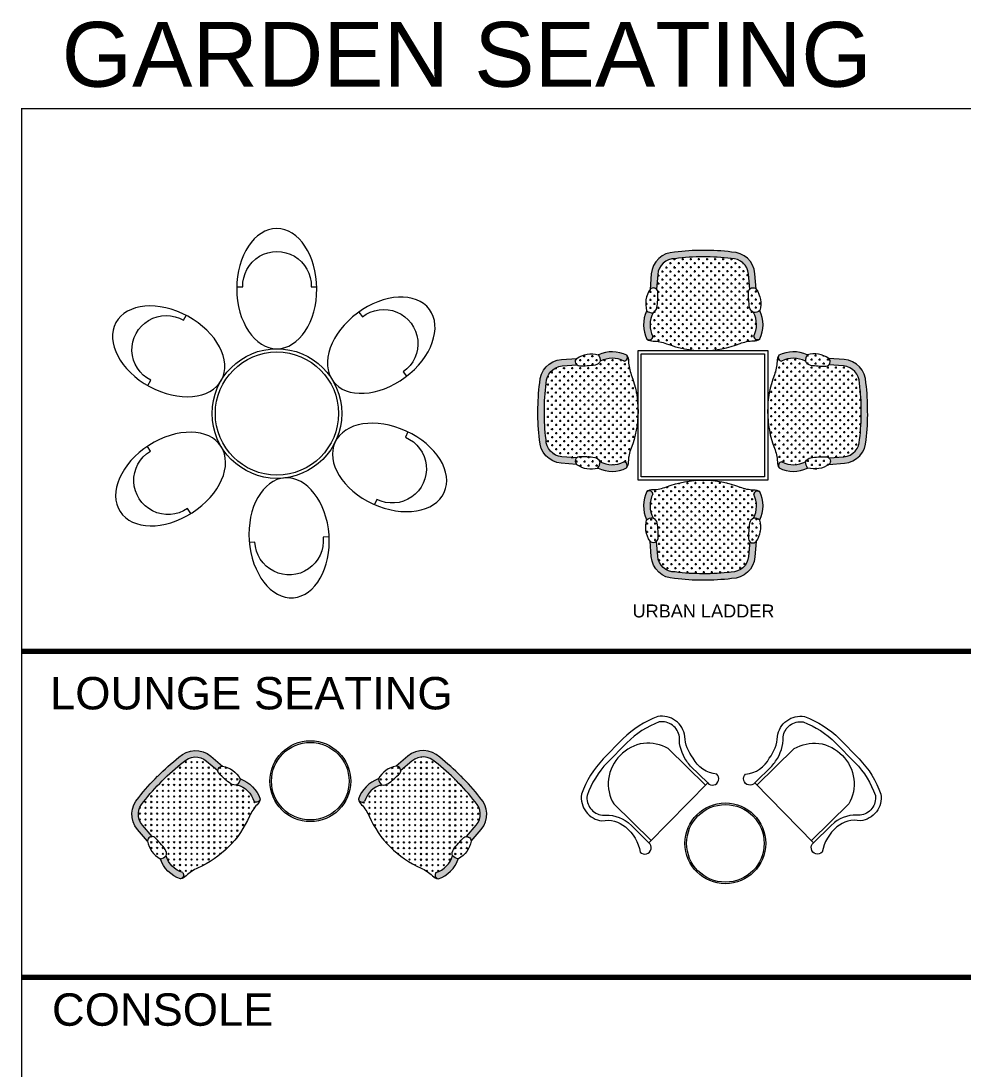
# Model space of a CAD drawing. Header units: inches. Extents: x 0 to 2128, y 0 to 649.
# Drawn here: x 733.1 to 1023.8, y 324.7 to 648.1 of the extents above; entities that cross this region are included whole.
import ezdxf

# ---------------------------------------------------------------- set-up
doc = ezdxf.new("R2010")
doc.units = ezdxf.units.IN
doc.header["$MEASUREMENT"] = 0
doc.layers.add('I_FUR', color=7, linetype='Continuous', lineweight=9)
doc.layers.add('I_Fur_Hatch', color=9, linetype='Continuous', lineweight=9)
doc.styles.add('ARIAL', font='arial.ttf')
pattern_1 = [(315, (612.3613848182802, 698.9688969750528), (1.767766952966368, 1e-16), [0.625, -1.875]), (45, (612.3613848182802, 698.5269552368111), (7e-16, 1.767766952966367), [0.625, -1.875])]
pattern_2 = [(270.1480378752578, (967.0587710628346, 45.22861259460717), (1.253225509487842, -1.246766145822438), [0.625, -1.875]), (0.1480378752578382, (966.7470795263794, 44.91530621723518), (1.246766145822438, 1.253225509487841), [0.625, -1.875])]
pattern_3 = [(270.1480378752578, (973.1917456506771, 45.22861259460717), (1.253225509487842, -1.246766145822438), [0.625, -1.875]), (0.1480378752578382, (972.8800541142211, 44.91530621723518), (1.246766145822438, 1.253225509487841), [0.625, -1.875])]
pattern_4 = [(0.1480378752577852, (-43.92893573598962, 927.0905892990263), (1.246766145822438, 1.253225509487842), [0.625, -1.875]), (90.14803787525778, (-43.61562935861753, 926.7788977625706), (-1.253225509487841, 1.246766145822438), [0.625, -1.875])]
pattern_5 = [(0.1480378752577852, (-43.92893573598962, 931.7737616055624), (1.246766145822438, 1.253225509487842), [0.625, -1.875]), (90.14803787525778, (-43.61562935861753, 931.4620700691064), (-1.253225509487841, 1.246766145822438), [0.625, -1.875])]

# ---------------------------------------------------------------- blocks, each defined once
blk = doc.blocks.new('Classical Chair_1')
at = {"layer": 'I_Fur_Hatch'}
h = blk.add_hatch(color=256, dxfattribs=at)
h.dxf.hatch_style = 1
h.paths.add_polyline_path([(27.98582642322299, 14.94279563384688, 0.0369738649644616), (22.14852599914025, 21.50175169768838, 0.0001721385705317), (22.11958111132174, 21.53069658550689, 0.0369738649644661), (15.56062504747956, 27.36799700959031, 0.3894054254062546), (5.717911643349679, 27.728849181816), (2.09255898152287, 24.63766831778637, -0.4255934393950306), (3.537192784945204, 23.24111971139732), (7.015554132299713, 26.20696746142116, -0.3958060107323751), (14.23746208156694, 25.86195340223478, -0.0377006198196367), (20.70518569106412, 20.11630116526223, -8.90772201424e-05), (20.71989166482024, 20.10206225121587, -0.0377899963091654), (26.47978281588644, 13.61963266790937, -0.3958060107308329), (26.82479687505236, 6.397724718664762), (23.85894912503011, 2.919363371312414, -0.4255934393950311), (25.25549773141916, 1.474729567890079), (28.34667859544879, 5.100082229716889, 0.3894054254062671)])
h = blk.add_hatch(dxfattribs=at)
h.set_pattern_fill('CROSS', color=256, scale=5, angle=-45)
h.set_pattern_definition(pattern_1)
edge = h.paths.add_edge_path()
edge.add_arc((24.28113584682331, 0.9523517797584587), 2.089535741863198, 99.4117828595264, 132.6366482303632, ccw=False)
edge.add_line((23.9394364760874, 3.013759346583326), (26.82479687505247, 6.397724718664974))
edge.add_arc((22.80538860741649, 9.82489969462378), 5.282155917594526, -40.45278760515947, 45.92304049291326)
edge.add_arc((-19.22079273511508, -21.19286761520474), 57.4495672886627, 37.29840638552303, 45.93466186233502)
edge.add_arc((-19.90331789370066, -20.52114730639826), 57.44956728888999, 44.97958766130593, 45.02041233742104)
edge.add_arc((-20.5750382015716, -19.83862214874685), 57.44956728866149, 44.06533813771061, 52.70159361444612)
edge.add_arc((10.44272910825975, 22.18755919378347), 5.282155917596686, 44.07695950678453, 130.4527876051588)
edge.add_line((7.015554132299483, 26.20696746142105), (3.537192784944863, 23.24111971139706))
edge.add_arc((2.08760414752453, 23.26650567402371), 1.44981090657951, -37.77561249397928, -1.0032914258828782, ccw=False)
edge.add_arc((-14.52221473141856, 38.99559958710651), 24.31869594588223, -54.56490407817711, -43.10283445472629, ccw=False)
edge.add_arc((-1.575535301678883, 20.79534957462803), 1.983399783208889, 274.36339942409114, 305.53750703767525, ccw=False)
edge.add_arc((-1.68188954256459, 21.08834354265977), 2.285171545397046, 252.31386189059782, 276.4638315670117, ccw=False)
edge.add_arc((-0.1641479164886732, 11.4392535745886), 7.792468201492664, 106.4908138909884, 162.6528413471869)
edge.add_arc((-8.337933828489327, 14.64271671711148), 1.147096546768182, 188.2497317985343, 309.89660798053575, ccw=False)
edge.add_arc((-6.794696297849442, 14.7966088998364), 2.697332600734869, 186.7810015167765, 229.5603585331295)
edge.add_arc((-18.71404846775806, 3.492655003907287), 13.74792036075196, 24.499361348192792, 42.291657693491004, ccw=False)
edge.add_arc((22.19309908459081, 21.66597543613281), 31.01528878758943, 203.7116289907312, 225.0806761947509)
edge.add_arc((22.28359285830129, 21.57536277908375), 31.01528878758998, 224.8441027035589, 246.2887987372851)
edge.add_arc((4.110484417539509, -19.33187788139119), 13.74792036075267, 47.59898491791978, 65.50063865180562, ccw=False)
edge.add_arc((15.41957084417254, -7.413604833909773), 2.697332600734806, 220.9044497040296, 263.6885109422232)
edge.add_arc((15.2605461307437, -8.955763242122345), 1.147096546767738, 140.103392019426, 263.1153819087151, ccw=False)
edge.add_arc((12.05708298822151, -0.7819773301215776), 7.792468201492629, 287.3471586528136, 343.5305926046702)
edge.add_arc((21.50250147766747, -2.336864956729783), 2.078345994428691, 187.6583069702639, 198.349899216842, ccw=False)
edge.add_arc((21.70617295630109, -2.299718956197608), 2.285171545405551, 178.3818296504759, 187.9008221103188, ccw=False)
edge.add_arc((20.91807192254726, -2.03373678230676), 1.50966065494834, 134.3695536762072, 187.6685335844138, ccw=False)
edge.add_arc((38.0593572884975, -13.7914512196518), 22.26915458115183, 133.0212331722664, 144.7992868175046, ccw=False)
h = blk.add_hatch(dxfattribs=at)
h.set_pattern_fill('CROSS', color=256, scale=5, angle=-45)
h.set_pattern_definition(pattern_1)
edge = h.paths.add_edge_path()
edge.add_arc((2.14426523445968, 23.24602571886655), 1.392602836318182, -38.53765327531471, 92.1278365215104)
edge.add_arc((3.530487820444022, 16.90743752675016), 7.862830751611468, 100.5373666996425, 150.786624191924)
edge.add_arc((-1.257709749869491, 20.7432886198786), 2.07454598792993, 179.9527983205013, 246.7134929733858)
edge.add_arc((-1.525230782181779, 20.40186424958879), 1.658876658633909, 250.5416488289093, 315.761844116216)
edge.add_arc((-15.07792756899698, 39.63949954645599), 25.1645833199947, 305.858907613923, 316.691325805487)
h = blk.add_hatch(color=256, dxfattribs=at)
h.dxf.hatch_style = 1
h.paths.add_polyline_path([(-2.376130529285092, 18.91118060795574, -0.1775523929124814), (-3.327290371340268, 20.70677553504615, 0.2358165640244049), (-9.473160287294148, 14.47812213993265, 0.5869714881140151), (-7.602181270898881, 13.76266066116599, -0.2500790624143011)])
h = blk.add_hatch(dxfattribs=at)
h.set_pattern_fill('CROSS', color=256, scale=5, angle=-45)
h.set_pattern_definition(pattern_1)
edge = h.paths.add_edge_path()
edge.add_arc((23.86233042870822, 1.525283253369224), 1.394084218567459, -2.078172879337509, 127.8300145049896)
edge.add_arc((40.53241875165304, -15.94268151952124), 25.53310463737576, 133.3432980911339, 144.2930338712316)
edge.add_arc((21.70617295629063, -2.299718956197153), 2.285171545395094, 146.562925105388, 178.0728605783536)
edge.add_arc((21.33968484007267, -2.082934970939646), 1.92249065781225, 184.1742156509575, 268.9339862014129)
edge.add_arc((16.86177375499233, 0.8110835013977464), 6.551961646101178, 312.6865340101985, 313.3913628683525)
edge.add_arc((17.52526694038306, 2.912658406811345), 7.862830751611379, 299.2133758080759, 349.4626333003541)
h = blk.add_hatch(color=256, dxfattribs=at)
h.dxf.hatch_style = 1
edge = h.paths.add_edge_path()
edge.add_arc((21.72385374494161, -1.020982238467723), 2.951267522980669, 221.9528446662758, 262.2080191277256, ccw=False)
edge.add_arc((12.05708298822151, -0.7819773301215776), 7.792468201492633, -72.65284134718632, -16.490813890987283, ccw=False)
edge.add_arc((15.28880562647816, -8.959919244816234), 1.171538227718225, 140.8339402877457, 261.9573976015373)
edge.add_arc((12.1784585258124, -0.9632130782565866), 9.619097941579499, 287.8370692538596, 341.9416043106995)
at = {"layer": 'I_FUR', "linetype": 'ByBlock'}
for points in [[(25.25549773141916, 1.474729567890079), (28.34667859544765, 5.100082229715525, 0.3894054254063431), (27.98582642322299, 14.94279563384688, 0.0369738649644625), (22.14852599914025, 21.50175169768838, 8.60797464821e-05), (22.13427922673941, 21.51644981310662, 8.60797464821e-05), (22.11958111132117, 21.53069658550746, 0.0369738649644625), (15.56062504747956, 27.36799700959031, 0.3894054254063431), (5.717911643348316, 27.72884918181487), (2.09255898152287, 24.63766831778637)], [(23.85894912502988, 2.919363371312074), (26.82479687505133, 6.397724718663625, 0.3958060107309192), (26.47978281588633, 13.61963266790937, 0.0377006198199721), (20.73413057886228, 20.08735627746339, 8.90772201177e-05), (20.71989166482024, 20.10206225121587, 8.90772201395e-05), (20.70518569106434, 20.11630116526189, 0.0377006198196387), (14.23746208156694, 25.86195340223466, 0.3958060107326124), (7.015554132296529, 26.20696746141843), (3.537192784944977, 23.24111971139698)], [(-9.473160287294148, 14.47812213993208, 0.1888586753379291), (-8.544312011553643, 12.74369681858556, -0.0777898800013177), (-6.203909836631737, 9.193685233223476, 0.0935112014923633), (0.2928802419494332, -0.2960042838740548, 0.0938367390770217), (9.811514646851492, -6.821739250262368, -0.07778988000131701), (13.36152623221755, -9.162141425185975, 0.1910337549071378), (15.12489644133097, -10.11993458869304)]]:
    blk.add_lwpolyline(points, format="xyb", dxfattribs=at)
for points in [[(-2.376130529285092, 18.91118060795574, 0.0030754057552153), (-2.376130529285092, 18.91118060795574, 0.2268421119320439), (-0.4227124042288324, 19.18138734856833, 0.0435143356537873), (3.244207546684492, 22.38948003615369, 0.6365072061546411), (2.09255898152287, 24.63766831778637), (2.09255898152287, 24.63766831778637, 0.2228359827524211), (-3.332255033815498, 20.74499768195241, 0.1809222825011656)], [(19.52901002158842, -2.993959942917882, -0.0030754057552153), (19.52901002158842, -2.993959942917882, -0.2268421119320439), (19.79921676220101, -1.040541817861509, -0.0435143356537873), (23.00730944978659, 2.626378133051701, -0.6365072061546411), (25.25549773141916, 1.474729567890079), (25.25549773141916, 1.474729567890079, -0.2228359827524199), (21.36282709558509, -3.95008444744829, -0.1809222825011639)]]:
    blk.add_lwpolyline(points, format="xyb", close=True, dxfattribs=at)
for centre, radius, start, end in [((-0.1641479164886732, 11.43925357458872), 9.792468201492653, 109.2167252061596, 161.9210539583773), ((1.428912915028831, 16.2439443413601), 6.551961646099638, 136.608637131643, 137.3134659897837), ((-0.1641479164886732, 11.43925357458872), 7.792468201492651, 106.4908138909902, 162.6528413471856), ((-8.33793382848887, 14.64271671711194), 1.147096546768479, 188.2497317984375, 309.8966079805062), ((12.05708298822151, -0.7819773301215776), 7.792468201492651, 287.3471586528162, 343.5091861090139), ((12.17845852581206, -0.9632130782562456), 9.619097941580003, 287.8370692538647, 341.5647123829478), ((16.86177375499278, 0.8110835013961548), 6.551961646099638, 312.6865340102164, 313.391362868357), ((15.28875216986421, -8.959940189572677), 1.171510010953114, 140.831494883522, 261.9598430057649)]:
    blk.add_arc(centre, radius, start, end, dxfattribs=at)
blk = doc.blocks.new('A$C186D7A7A')
blk.add_lwpolyline([(684.0752652332412, 585.7936097792044, -1.06347418712002), (765.674956493618, 586.7134282129117, 0.2639836092840653), (731.1106311207367, 406.8729162880081, 0.1632599958481059), (791.9189809167619, 270.7309550368518, -0.4282420106911762), (759.4986149828073, 57.24811224808218, -0.1071396369683947), (499.2950016025861, -7.46568875911e-05), (319.2584179433616, 1.613419545767101, -0.1071396369683947), (60.12263743766016, 63.51594438703979, -0.4282420106911762), (31.53365316681811, 277.5455551207597, 0.2372815234038019), (110.46264300857, 412.4351854132946, 0.1770128958688123), (63.43669943273198, 593.0069122016793, -1.06347418712002), (145.0067983192348, 590.6247603627271)], format="xyb", close=True)
for points in [[(684.0752652332412, 585.7936097792044), (682.6880513498363, 431.0057909196766, 0.0195147850083935), (688.4375100593531, 391.1412512253155, 0.1671936079244463), (764.5013578437356, 247.7911552836486, -0.4167346045156643), (741.501716403014, 88.29618910449791, -0.1055936188390468), (499.3965704403745, 35.71473501644141), (319.7969687712067, 37.32431297111543, -0.1055936188387188), (78.67310851933144, 94.23648242954368, -0.4167346045156658), (58.53573076782778, 254.118044093746, 0.2033172475377488), (141.8817800875258, 404.3386846449939), (143.6195844358372, 435.8369415032066), (145.0067983192348, 590.6247603627271)], [(664.5309926215814, 585.9687662385949), (661.5155909450186, 249.5048264768884, -0.1497822662587578), (572.9138979444214, 114.5154344156435, -0.3343841677892044), (250.7922180791902, 117.4023002539652, -0.1655028047790411), (161.5356692543355, 253.9856641416336), (164.5510709308983, 590.4496039033437)]]:
    blk.add_lwpolyline(points, format="xyb")
blk = doc.blocks.new('A$C659C522D')
for p, q in [((2.091024405966436, 23.06938677907004), (0.0045516763234446, 23.06938677906999)), ((29.82107831001895, 23.06938677906999), (27.56534794494291, 23.06938677907004))]:
    blk.add_line(p, q)
blk.add_arc((14.82818617545467, 23.48901078574488), 12.74407212193538, 358.1130810531442, 181.8869189468557)
blk.add_ellipse((14.91281499317119, 22.38924226817744), major_axis=(0, -22.38924226817743), ratio=0.6661747114679308)
blk = doc.blocks.new('Garden Seating 3')
for radius in [20, 19]:
    blk.add_circle((0, 0), radius)
at = {"layer": 'I_FUR', "yscale": 0.827969120065528, "zscale": 0.827969120065528}
for p, xscale, rotation in [((12.34731662791501, 20.02883935686219), -0.8279691200655278, 0.13382425324445), ((24.68505507752855, 0.1092055972245021), -0.8279691200655283, 306.6622476411725), ((-11.22617024371709, 21.16898900905744), -0.827969120065528, 61.43950893083007), ((-23.89401409871243, 0.205085106751028), -0.827969120065528, 122.7451936084157), ((12.76479561530061, -20.1174044269834), -0.8279691200655283, 245.3565629635868), ((-9.87220720954258, -20.72231842818064), -0.8279691200655278, 184.0508782860013)]:
    blk.add_blockref('A$C659C522D', p, dxfattribs=dict(at, xscale=xscale, rotation=rotation))
blk = doc.blocks.new('Garden Seating 1')
at = {"layer": 'I_Fur_Hatch'}
h = blk.add_hatch(color=256, dxfattribs=at)
h.dxf.hatch_style = 1
h.paths.add_polyline_path([(28.85175319327231, 30.38022809839509, 0.0369738649644616), (20.08498697414393, 30.86786623015388, 0.0001721385705317), (20.04405285786265, 30.86776046646361, 0.0369738649644661), (11.27992354526145, 30.33482681166612, 0.3894054254062546), (4.082260424939931, 23.61151906529591), (3.716816184053868, 18.86125259239548, -0.4255934393950306), (5.725740975879262, 18.90044464243334), (6.076368139823217, 23.45810973883914, -0.3958060107323751), (11.41440817030457, 28.33461645591689, -0.0377006198196367), (20.04922101328907, 28.86750995719632, -8.90772201424e-05), (20.06968721810768, 28.8678930990273, -0.0377899963091654), (28.72760639820467, 28.37934950265213, -0.3958060107308329), (34.09077437804422, 23.53049207554528), (34.46494847504073, 18.97469968736442, -0.4255934393950311), (36.47404896863213, 18.94588922659323), (36.08406272997763, 23.69420385290192, 0.3894054254062671)])
h = blk.add_hatch(dxfattribs=at)
h.set_pattern_fill('CROSS', color=256, scale=5, angle=0.1480378752578246)
h.set_pattern_definition(pattern_4)
edge = h.paths.add_edge_path()
edge.add_arc((36.15718353516672, 17.88671221930832), 2.089535741863198, 144.5598207347844, 177.7846861056211, ccw=False)
edge.add_line((34.45479411634165, 19.09833504972908), (34.09077437804422, 23.53049207554551))
edge.add_arc((28.82634444622454, 23.09811650877151), 5.282155917594526, 4.695250270098364, 91.07107836817107)
edge.add_arc((21.17569633713242, -28.57169470273624), 57.4495672886627, 82.44644426078084, 91.08269973759289)
edge.add_arc((20.21812312037241, -28.58180904450222), 57.44956728888999, 90.12762553656378, 90.16845021267888)
edge.add_arc((19.26051042436052, -28.57664307217141), 57.44956728866149, 89.21337601296844, 97.84963148970398)
edge.add_arc((11.34296207306966, 23.05294374805277), 5.282155917596686, 89.22499738204239, 175.6008254804166)
edge.add_line((6.076368139823217, 23.45810973883914), (5.725740975879488, 18.90044464243311))
edge.add_arc((4.685381910808473, 17.89068987984871), 1.44981090657951, 7.372425381278617, 44.14474644937502, ccw=False)
edge.add_arc((-18.17999722284162, 17.20884268853871), 24.31869594588223, -9.41686620291921, 2.0452034205313794, ccw=False)
edge.add_arc((3.853732473908848, 13.55092464357204), 1.983399783208889, 319.511437299349, 350.68554491293304, ccw=False)
edge.add_arc((3.571010602099931, 13.68216881699828), 2.285171545397046, 297.4618997658556, 321.6118694422695, ccw=False)
edge.add_arc((11.48198243317779, 7.952858078056635), 7.792468201492664, 151.6388517662463, 207.8008792224447)
edge.add_arc((3.446160028330041, 4.417534822897152), 1.147096546768182, 233.3977696737922, 355.0446458557936, ccw=False)
edge.add_arc((4.425471637339113, 5.620121057784047), 2.697332600734869, 231.9290393920344, 274.7083964083874)
edge.add_arc((4.032749404377909, -10.80230565325149), 13.74792036075196, 69.6473992234508, 87.4396955687489, ccw=False)
edge.add_arc((19.99999999999795, 31.01528878758933), 31.01528878758943, 248.8596668659891, 270.2287140700087)
edge.add_arc((20.1280613750489, 31.01553560319559), 31.01528878758998, 269.9921405788168, 291.436836612543)
edge.add_arc((36.31140562308906, -10.71890554321402), 13.74792036075267, 92.74702279317762, 110.64867652706349, ccw=False)
edge.add_arc((35.83821105757488, 5.704150053797831), 2.697332600734806, 266.0524875792874, 308.8365488174811)
edge.add_arc((36.81933904216636, 4.503762910683747), 1.147096546767738, 185.2514298946839, 308.26341978397295, ccw=False)
edge.add_arc((28.76535523756615, 7.997514063235996), 7.792468201492629, 332.4951965280713, 388.6786304799284)
edge.add_arc((36.5293044508876, 13.59704070261483), 2.078345994428691, 232.8063448455218, 243.4979370920999, ccw=False)
edge.add_arc((36.64661538298742, 13.76762804614947), 2.285171545405551, 223.5298675257337, 233.0488599855766, ccw=False)
edge.add_arc((35.90222238958246, 13.39650969898645), 1.50966065494834, 179.517591551465, 232.8165714596716, ccw=False)
edge.add_arc((56.32699721395353, 17.25605451163306), 22.26915458115183, 178.1692710475242, 189.9473246927624, ccw=False)
h = blk.add_hatch(dxfattribs=at)
h.set_pattern_fill('CROSS', color=256, scale=5, angle=0.1480378752578246)
h.set_pattern_definition(pattern_4)
edge = h.paths.add_edge_path()
edge.add_arc((4.739862580362341, 17.9164146535291), 1.392602836318182, 6.610384599943131, 137.2758743967682)
edge.add_arc((10.2111583250014, 14.42868814449395), 7.862830751611468, 145.6854045749003, 195.9346620671818)
edge.add_arc((4.114795310296585, 13.73952374179276), 2.07454598792993, 225.1008361957592, 291.8615308486437)
edge.add_arc((4.168165220774199, 13.30907077570606), 1.658876658633909, 295.6896867041669, 360.9098819914739)
edge.add_arc((-19.02840985143507, 17.26900851889974), 25.1645833199947, 351.0069454891809, 361.8393636807448)
h = blk.add_hatch(dxfattribs=at)
h.set_pattern_fill('CROSS', color=256, scale=5, angle=0.1480378752578246)
h.set_pattern_definition(pattern_4)
edge = h.paths.add_edge_path()
edge.add_arc((35.45564040877797, 17.99388354715921), 1.394084218567459, 43.06986499592031, 172.9780523802474)
edge.add_arc((59.59626638299301, 17.49207125677759), 25.53310463737576, 178.4913359663917, 189.4410717464894)
edge.add_arc((36.64661538297969, 13.76762804614242), 2.285171545395094, 191.7109629806458, 223.2208984536114)
edge.add_arc((36.23445460845142, 13.6607059645433), 1.92249065781225, 229.3222535262153, 314.0820240766707)
edge.add_arc((31.02462437382178, 12.52726009885174), 6.551961646101178, 357.8345718854563, 358.5394007436104)
edge.add_arc((30.00269869690874, 14.47982461788575), 7.862830751611379, 344.3614136833336, 394.610671175612)
h = blk.add_hatch(color=256, dxfattribs=at)
h.dxf.hatch_style = 1
h.paths.add_polyline_path([(4.624837276295465, 11.65449568440346, -0.1775523929124814), (2.681052066423262, 12.24658118938856, 0.2358165640244049), (2.76219668587305, 3.496652293047702, 0.5869714881140151), (4.588969082547237, 4.318449237638617, -0.2500790624143011)])
h = blk.add_hatch(color=256, dxfattribs=at)
h.dxf.hatch_style = 1
edge = h.paths.add_edge_path()
edge.add_arc((35.75254862649695, 14.68202666737357), 2.951267522980669, 267.10088254153357, 307.3560570029834, ccw=False)
edge.add_arc((28.76535523756615, 7.997514063235996), 7.792468201492633, -27.50480347192871, 28.657223984270615, ccw=False)
edge.add_arc((36.84221614771764, 4.520865819768289), 1.171538227718225, 185.9819781630035, 307.1054354767952)
edge.add_arc((28.97944237917613, 7.9557395096802), 9.619097941579499, 332.9851071291175, 387.0896421859574)
h = blk.add_hatch(color=256, dxfattribs=at)
h.dxf.hatch_style = 1
h.paths.add_polyline_path([(-30.37998122343288, -27.55207633465477, -0.0369738649644616), (-30.86761935519167, -18.78531011552616, -0.0001721385705317), (-30.86751359150139, -18.74437599924522, -0.0369738649644661), (-30.33457993670391, -9.980246686643907, -0.3894054254062546), (-23.61127219033369, -2.782583566322273), (-18.86100571743327, -2.41713932543621, 0.4255934393950306), (-18.90019776747113, -4.426064117261717), (-23.45786286387693, -4.776691281205443, 0.3958060107323751), (-28.33436958095467, -10.11473131168691, 0.0377006198196367), (-28.86726308223411, -18.74954415467129, 8.90772201424e-05), (-28.86764622406508, -18.7700103594899, 0.0377899963091654), (-28.37910262768992, -27.42792953958724, 0.3958060107308329), (-23.53024520058307, -32.79109751942656), (-18.9744528124022, -33.16527161642318, 0.4255934393950311), (-18.94564235163102, -35.17437211001448), (-23.6939569779397, -34.78438587136009, -0.3894054254062671)])
h = blk.add_hatch(dxfattribs=at)
h.set_pattern_fill('CROSS', color=256, scale=5, angle=-89.85196212474217)
h.set_pattern_definition(pattern_3)
edge = h.paths.add_edge_path()
edge.add_arc((-17.88646534434611, -34.85750667654907), 2.089535741863198, 452.215313894379, 485.4401792652156)
edge.add_line((-19.09808817476687, -33.15511725772399), (-23.5302452005833, -32.79109751942645))
edge.add_arc((-23.0978696338093, -27.526667587607), 5.282155917594526, 538.9289216318289, 625.3047497299017, ccw=False)
edge.add_arc((28.57194157769845, -19.87601947851487), 57.4495672886627, 538.9173002624071, 547.5535557392191, ccw=False)
edge.add_arc((28.58205591946444, -18.91844626175486), 57.44956728888999, 539.8315497873211, 539.8723744634362, ccw=False)
edge.add_arc((28.57688994713362, -17.96083356574297), 57.44956728866149, 532.150368510296, 540.7866239870315, ccw=False)
edge.add_arc((-23.05269687309055, -10.04328521445211), 5.282155917596686, 454.39917451958337, 540.7750026179576, ccw=False)
edge.add_line((-23.45786286387693, -4.776691281205443), (-18.9001977674709, -4.42606411726183))
edge.add_arc((-17.89044300488649, -3.385705052190929), 1.44981090657951, 585.8552535506252, 622.6275746187215)
edge.add_arc((-17.20859581357649, 19.47967408145939), 24.31869594588223, 627.9547965794685, 639.4168662029192)
edge.add_arc((-13.55067776860983, -2.554055615291304), 1.983399783208889, 279.3144550870669, 310.4885627006511)
edge.add_arc((-13.68192194203607, -2.2713337434825), 2.285171545397046, 308.3881305577305, 332.5381002341443)
edge.add_arc((-7.95261120309442, -10.18230557456013), 7.792468201492664, 422.19912077755527, 478.3611482337537, ccw=False)
edge.add_arc((-4.417287947934936, -2.146483169712269), 1.147096546768182, 274.9553541442065, 396.6022303262078)
edge.add_arc((-5.619874182821831, -3.125794778721569), 2.697332600734869, 355.2916035916127, 398.0709606079656, ccw=False)
edge.add_arc((10.80255252821371, -2.733072545760251), 13.74792036075196, 542.560304431251, 560.3526007765493)
edge.add_arc((-31.01504191262711, -18.70032314138041), 31.01528878758943, 359.7712859299913, 381.140333134011, ccw=False)
edge.add_arc((-31.01528872823337, -18.82838451643135), 31.01528878758998, 338.56316338745705, 360.0078594211833, ccw=False)
edge.add_arc((10.71915241817623, -35.0117287644714), 13.74792036075267, 519.3513234729364, 537.2529772068222)
edge.add_arc((-5.703903178835616, -34.53853419895734), 2.697332600734806, 321.16345118251894, 363.9475124207126, ccw=False)
edge.add_arc((-4.503516035721532, -35.51966218354869), 1.147096546767738, 321.7365802160271, 444.7485701053162)
edge.add_arc((-7.997267188273781, -27.46567837894861), 7.792468201492629, 241.3213695200718, 297.50480347192854, ccw=False)
edge.add_arc((-13.59679382765262, -35.22962759227005), 2.078345994428691, 386.5020629079002, 397.1936551544783)
edge.add_arc((-13.76738117118725, -35.34693852436987), 2.285171545405551, 396.9511400144233, 406.4701324742662)
edge.add_arc((-13.39626282402423, -34.6025455309649), 1.50966065494834, 397.1834285403284, 450.4824084485348)
edge.add_arc((-17.25580763667085, -55.02732035533597), 22.26915458115183, 440.0526753072376, 451.8307289524757)
h = blk.add_hatch(dxfattribs=at)
h.set_pattern_fill('CROSS', color=256, scale=5, angle=-89.85196212474217)
h.set_pattern_definition(pattern_3)
edge = h.paths.add_edge_path()
edge.add_arc((-17.91616777856688, -3.440185721744569), 1.392602836318182, 492.7241256032318, 623.389615400057, ccw=False)
edge.add_arc((-14.42844126953173, -8.911481466383632), 7.862830751611468, 434.0653379328181, 484.3145954250996, ccw=False)
edge.add_arc((-13.73927686683055, -2.815118451678813), 2.07454598792993, 338.13846915135633, 404.89916380424086, ccw=False)
edge.add_arc((-13.30882390074384, -2.868488362156654), 1.658876658633909, 269.0901180085262, 334.3103132958329, ccw=False)
edge.add_arc((-17.26876164393752, 20.32808671005284), 25.1645833199947, 268.16063631925516, 278.99305451081915, ccw=False)
h = blk.add_hatch(color=256, dxfattribs=at)
h.dxf.hatch_style = 1
h.paths.add_polyline_path([(-11.65424880944124, -3.325160417677806, 0.1775523929124814), (-12.24633431442635, -1.381375207805604, -0.2358165640244049), (-3.496405418085487, -1.462519827255505, -0.5869714881140151), (-4.318202362676402, -3.289292223929805, 0.2500790624143011)])
h = blk.add_hatch(dxfattribs=at)
h.set_pattern_fill('CROSS', color=256, scale=5, angle=-89.85196212474217)
h.set_pattern_definition(pattern_2)
edge = h.paths.add_edge_path()
edge.add_arc((57.85489398311688, -34.85750667654907), 2.089535741863198, 54.559820734784296, 87.78468610562112, ccw=False)
edge.add_line((59.06651681353765, -33.15511725772399), (63.49867383935407, -32.79109751942645))
edge.add_arc((63.06629827258007, -27.526667587607), 5.282155917594526, -85.30474972990163, 1.07107836817109)
edge.add_arc((11.39648706107232, -19.87601947851487), 57.4495672886627, -7.553555739219156, 1.082699737592857)
edge.add_arc((11.38637271930633, -18.91844626175486), 57.44956728888999, 0.1276255365637569, 0.1684502126788817)
edge.add_arc((11.39153869163715, -17.96083356574297), 57.44956728866149, -0.7866239870315476, 7.849631489703953)
edge.add_arc((63.02112551186132, -10.04328521445211), 5.282155917596686, -0.7750026179576194, 85.60082548041665)
edge.add_line((63.42629150264771, -4.776691281205443), (58.86862640624167, -4.42606411726183))
edge.add_arc((57.85887164365727, -3.385705052190929), 1.44981090657951, -82.62757461872138, -45.85525355062498, ccw=False)
edge.add_arc((57.17702445234727, 19.47967408145939), 24.31869594588223, -99.41686620291921, -87.95479657946862, ccw=False)
edge.add_arc((53.5191064073806, -2.554055615291304), 1.983399783208889, 229.511437299349, 260.6855449129331, ccw=False)
edge.add_arc((53.65035058080684, -2.2713337434825), 2.285171545397046, 207.4618997658557, 231.6118694422695, ccw=False)
edge.add_arc((47.92103984186519, -10.18230557456013), 7.792468201492664, 61.63885176624623, 117.8008792224447)
edge.add_arc((44.38571658670571, -2.146483169712269), 1.147096546768182, 143.3977696737922, 265.0446458557936, ccw=False)
edge.add_arc((45.5883028215926, -3.125794778721569), 2.697332600734869, 141.9290393920344, 184.7083964083873)
edge.add_arc((29.16587611055707, -2.733072545760251), 13.74792036075196, -20.35260077654931, -2.560304431251325, ccw=False)
edge.add_arc((70.98347055139789, -18.70032314138041), 31.01528878758943, 158.859666865989, 180.2287140700087)
edge.add_arc((70.98371736700413, -18.82838451643135), 31.01528878758998, 179.9921405788167, 201.436836612543)
edge.add_arc((29.24927622059454, -35.0117287644714), 13.74792036075267, 2.7470227931776208, 20.648676527063515, ccw=False)
edge.add_arc((45.67233181760639, -34.53853419895734), 2.697332600734806, 176.0524875792874, 218.836548817481)
edge.add_arc((44.47194467449229, -35.51966218354869), 1.147096546767738, 95.25142989468378, 218.2634197839729, ccw=False)
edge.add_arc((47.96569582704456, -27.46567837894861), 7.792468201492629, 242.4951965280715, 298.6786304799284)
edge.add_arc((53.56522246642339, -35.22962759227005), 2.078345994428691, 142.8063448455217, 153.4979370920999, ccw=False)
edge.add_arc((53.73580980995803, -35.34693852436987), 2.285171545405551, 133.5298675257337, 143.0488599855766, ccw=False)
edge.add_arc((53.36469146279501, -34.6025455309649), 1.50966065494834, 89.51759155146488, 142.8165714596716, ccw=False)
edge.add_arc((57.22423627544164, -55.02732035533597), 22.26915458115183, 88.1692710475242, 99.94732469276238, ccw=False)
h = blk.add_hatch(color=256, dxfattribs=at)
h.dxf.hatch_style = 1
h.paths.add_polyline_path([(51.622677448212, -3.325160417677806, -0.1775523929124814), (52.21476295319712, -1.381375207805604, 0.2358165640244049), (43.46483405685626, -1.462519827255505, 0.5869714881140151), (44.28663100144717, -3.289292223929805, -0.2500790624143011)])
h = blk.add_hatch(dxfattribs=at)
h.set_pattern_fill('CROSS', color=256, scale=5, angle=-89.85196212474217)
h.set_pattern_definition(pattern_2)
edge = h.paths.add_edge_path()
edge.add_arc((57.88459641733765, -3.440185721744569), 1.392602836318182, -83.38961540005687, 47.27587439676822)
edge.add_arc((54.3968699083025, -8.911481466383632), 7.862830751611468, 55.68540457490033, 105.9346620671818)
edge.add_arc((53.70770550560132, -2.815118451678813), 2.07454598792993, 135.1008361957591, 201.8615308486437)
edge.add_arc((53.27725253951462, -2.868488362156654), 1.658876658633909, 205.6896867041671, 270.9098819914738)
edge.add_arc((57.2371902827083, 20.32808671005284), 25.1645833199947, 261.0069454891809, 271.8393636807448)
h = blk.add_hatch(color=256, dxfattribs=at)
h.dxf.hatch_style = 1
h.paths.add_polyline_path([(70.34840986220365, -27.55207633465477, 0.0369738649644616), (70.83604799396244, -18.78531011552616, 0.0001721385705317), (70.83594223027215, -18.74437599924522, 0.0369738649644661), (70.30300857547468, -9.980246686643907, 0.3894054254062546), (63.57970082910447, -2.782583566322273), (58.82943435620404, -2.41713932543621, -0.4255934393950306), (58.86862640624189, -4.426064117261717), (63.42629150264771, -4.776691281205443, -0.3958060107323751), (68.30279821972546, -10.11473131168691, -0.0377006198196367), (68.83569172100489, -18.74954415467129, -8.90772201424e-05), (68.83607486283586, -18.7700103594899, -0.0377899963091654), (68.34753126646069, -27.42792953958724, -0.3958060107308329), (63.49867383935385, -32.79109751942656), (58.94288145117298, -33.16527161642318, -0.4255934393950311), (58.91407099040179, -35.17437211001448), (63.66238561671047, -34.78438587136009, 0.3894054254062671)])
h = blk.add_hatch(dxfattribs=at)
h.set_pattern_fill('CROSS', color=256, scale=5, angle=-89.85196212474217)
h.set_pattern_definition(pattern_3)
edge = h.paths.add_edge_path()
edge.add_arc((-17.993636672197, -34.15596355016044), 1.394084218567459, 457.0219476197526, 586.9301350040797, ccw=False)
edge.add_arc((-17.49182438181537, -58.29658952437546), 25.53310463737576, 440.55892825351054, 451.5086640336083, ccw=False)
edge.add_arc((-13.7673811711802, -35.34693852436215), 2.285171545395094, 406.7791015463886, 438.28903701935417, ccw=False)
edge.add_arc((-13.66045908958108, -34.93477774983387), 1.92249065781225, 315.91797592332927, 400.6777464737847, ccw=False)
edge.add_arc((-12.52701322388952, -29.72494751520424), 6.551961646101178, 271.4605992563896, 272.1654281145436, ccw=False)
edge.add_arc((-14.47957774292354, -28.70302183829119), 7.862830751611379, 235.389328824388, 285.6385863166663, ccw=False)
h = blk.add_hatch(color=256, dxfattribs=at)
h.dxf.hatch_style = 1
edge = h.paths.add_edge_path()
edge.add_arc((-14.68177979241136, -34.4528717678794), 2.951267522980669, 322.6439429970167, 362.8991174584665)
edge.add_arc((-7.997267188273781, -27.46567837894861), 7.792468201492633, 601.3427760157294, 657.5048034719284)
edge.add_arc((-4.520618944806074, -35.54253928910009), 1.171538227718225, 322.89456452320485, 444.01802183699647, ccw=False)
edge.add_arc((-7.955492634717983, -27.67976552055859), 9.619097941579499, 242.9103578140427, 297.01489287088253, ccw=False)
h = blk.add_hatch(color=256, dxfattribs=at)
h.dxf.hatch_style = 1
edge = h.paths.add_edge_path()
edge.add_arc((54.65020843118214, -34.4528717678794), 2.951267522980669, 177.1008825415335, 217.3560570029834, ccw=False)
edge.add_arc((47.96569582704456, -27.46567837894861), 7.792468201492633, -117.50480347192871, -61.342776015729385, ccw=False)
edge.add_arc((44.48904758357684, -35.54253928910009), 1.171538227718225, 95.98197816300353, 217.1054354767951)
edge.add_arc((47.92392127348875, -27.67976552055859), 9.619097941579499, 242.9851071291174, 297.0896421859573)
h = blk.add_hatch(dxfattribs=at)
h.set_pattern_fill('CROSS', color=256, scale=5, angle=-89.85196212474217)
h.set_pattern_definition(pattern_2)
edge = h.paths.add_edge_path()
edge.add_arc((57.96206531096777, -34.15596355016044), 1.394084218567459, -46.93013500407967, 82.9780523802474)
edge.add_arc((57.46025302058614, -58.29658952437546), 25.53310463737576, 88.49133596639176, 99.44107174648941)
edge.add_arc((53.73580980995098, -35.34693852436215), 2.285171545395094, 101.7109629806458, 133.2208984536114)
edge.add_arc((53.62888772835185, -34.93477774983387), 1.92249065781225, 139.3222535262153, 224.0820240766706)
edge.add_arc((52.49544186266029, -29.72494751520424), 6.551961646101178, 267.8345718854565, 268.5394007436104)
edge.add_arc((54.44800638169432, -28.70302183829119), 7.862830751611379, 254.3614136833337, 304.610671175612)
h = blk.add_hatch(dxfattribs=at)
h.set_pattern_fill('CROSS', color=256, scale=5, angle=0.1480378752578246)
h.set_pattern_definition(pattern_5)
edge = h.paths.add_edge_path()
edge.add_arc((36.15718353516672, -57.88671221930832), 2.089535741863198, 182.2153138943789, 215.4401792652156)
edge.add_line((34.45479411634165, -59.09833504972908), (34.09077437804422, -63.53049207554551))
edge.add_arc((28.82634444622454, -63.0981165087715), 5.282155917594526, 268.9289216318289, 355.30474972990163, ccw=False)
edge.add_arc((21.17569633713242, -11.42830529726376), 57.4495672886627, 268.91730026240714, 277.5535557392192, ccw=False)
edge.add_arc((20.21812312037241, -11.41819095549778), 57.44956728888999, 269.83154978732114, 269.87237446343624, ccw=False)
edge.add_arc((19.26051042436052, -11.42335692782859), 57.44956728866149, 262.150368510296, 270.7866239870316, ccw=False)
edge.add_arc((11.34296207306966, -63.05294374805277), 5.282155917596686, 184.3991745195834, 270.7750026179576, ccw=False)
edge.add_line((6.076368139823217, -63.45810973883914), (5.725740975879488, -58.90044464243311))
edge.add_arc((4.685381910808473, -57.89068987984871), 1.44981090657951, 315.855253550625, 352.6275746187214)
edge.add_arc((-18.17999722284162, -57.20884268853872), 24.31869594588223, 357.9547965794686, 369.4168662029192)
edge.add_arc((3.853732473908848, -53.55092464357205), 1.983399783208889, 9.314455087066936, 40.48856270065104)
edge.add_arc((3.571010602099931, -53.68216881699829), 2.285171545397046, 38.38813055773048, 62.53810023414437)
edge.add_arc((11.48198243317779, -47.95285807805663), 7.792468201492664, 152.1991207775553, 208.3611482337537, ccw=False)
edge.add_arc((3.446160028330041, -44.41753482289715), 1.147096546768182, 4.955354144206422, 126.6022303262078)
edge.add_arc((4.425471637339113, -45.62012105778404), 2.697332600734869, 85.29160359161261, 128.0709606079656, ccw=False)
edge.add_arc((4.032749404377909, -29.19769434674851), 13.74792036075196, 272.5603044312511, 290.3526007765492)
edge.add_arc((19.99999999999795, -71.01528878758933), 31.01528878758943, 89.77128592999128, 111.14033313401089, ccw=False)
edge.add_arc((20.1280613750489, -71.01553560319559), 31.01528878758998, 68.563163387457, 90.00785942118318, ccw=False)
edge.add_arc((36.31140562308906, -29.28109445678598), 13.74792036075267, 249.3513234729365, 267.2529772068224)
edge.add_arc((35.83821105757488, -45.70415005379783), 2.697332600734806, 51.163451182518884, 93.9475124207126, ccw=False)
edge.add_arc((36.81933904216636, -44.50376291068375), 1.147096546767738, 51.73658021602706, 174.7485701053161)
edge.add_arc((28.76535523756615, -47.997514063236), 7.792468201492629, -28.678630479928415, 27.50480347192871, ccw=False)
edge.add_arc((36.5293044508876, -53.59704070261483), 2.078345994428691, 116.5020629079001, 127.1936551544782)
edge.add_arc((36.64661538298742, -53.76762804614948), 2.285171545405551, 126.9511400144234, 136.4701324742663)
edge.add_arc((35.90222238958246, -53.39650969898646), 1.50966065494834, 127.1834285403284, 180.482408448535)
edge.add_arc((56.32699721395353, -57.25605451163307), 22.26915458115183, 170.0526753072376, 181.8307289524758)
h = blk.add_hatch(color=256, dxfattribs=at)
h.dxf.hatch_style = 1
h.paths.add_polyline_path([(4.624837276295465, -51.65449568440346, 0.1775523929124814), (2.681052066423262, -52.24658118938856, -0.2358165640244049), (2.76219668587305, -43.4966522930477, -0.5869714881140151), (4.588969082547237, -44.31844923763861, 0.2500790624143011)])
h = blk.add_hatch(color=256, dxfattribs=at)
h.dxf.hatch_style = 1
edge = h.paths.add_edge_path()
edge.add_arc((35.75254862649695, -54.68202666737358), 2.951267522980669, 52.64394299701659, 92.89911745846645)
edge.add_arc((28.76535523756615, -47.997514063236), 7.792468201492633, 331.3427760157294, 387.5048034719287)
edge.add_arc((36.84221614771764, -44.52086581976828), 1.171538227718225, 52.89456452320479, 174.0180218369965, ccw=False)
edge.add_arc((28.97944237917613, -47.95573950968019), 9.619097941579499, -27.089642185957416, 27.014892870882477, ccw=False)
h = blk.add_hatch(dxfattribs=at)
h.set_pattern_fill('CROSS', color=256, scale=5, angle=0.1480378752578246)
h.set_pattern_definition(pattern_5)
edge = h.paths.add_edge_path()
edge.add_arc((4.739862580362341, -57.9164146535291), 1.392602836318182, 222.7241256032318, 353.38961540005687, ccw=False)
edge.add_arc((10.2111583250014, -54.42868814449394), 7.862830751611468, 164.0653379328182, 214.3145954250997, ccw=False)
edge.add_arc((4.114795310296585, -53.73952374179275), 2.07454598792993, 68.13846915135628, 134.8991638042408, ccw=False)
edge.add_arc((4.168165220774199, -53.30907077570606), 1.658876658633909, -0.9098819914739238, 64.31031329583311, ccw=False)
edge.add_arc((-19.02840985143507, -57.26900851889975), 25.1645833199947, -1.839363680744782, 8.993054510819093, ccw=False)
h = blk.add_hatch(dxfattribs=at)
h.set_pattern_fill('CROSS', color=256, scale=5, angle=0.1480378752578246)
h.set_pattern_definition(pattern_5)
edge = h.paths.add_edge_path()
edge.add_arc((35.45564040877797, -57.99388354715921), 1.394084218567459, 187.0219476197526, 316.9301350040797, ccw=False)
edge.add_arc((59.59626638299301, -57.49207125677759), 25.53310463737576, 170.5589282535106, 181.5086640336083, ccw=False)
edge.add_arc((36.64661538297969, -53.76762804614243), 2.285171545395094, 136.7791015463886, 168.2890370193542, ccw=False)
edge.add_arc((36.23445460845142, -53.6607059645433), 1.92249065781225, 45.91797592332932, 130.6777464737847, ccw=False)
edge.add_arc((31.02462437382178, -52.52726009885174), 6.551961646101178, 1.460599256389628, 2.1654281145437153, ccw=False)
edge.add_arc((30.00269869690874, -54.47982461788575), 7.862830751611379, -34.610671175612026, 15.63858631666642, ccw=False)
h = blk.add_hatch(color=256, dxfattribs=at)
h.dxf.hatch_style = 1
h.paths.add_polyline_path([(28.85175319327231, -70.3802280983951, -0.0369738649644616), (20.08498697414393, -70.86786623015388, -0.0001721385705317), (20.04405285786265, -70.8677604664636, -0.0369738649644661), (11.27992354526145, -70.33482681166612, -0.3894054254062546), (4.082260424939931, -63.61151906529591), (3.716816184053868, -58.86125259239548, 0.4255934393950306), (5.725740975879262, -58.90044464243335), (6.076368139823217, -63.45810973883914, 0.3958060107323751), (11.41440817030457, -68.33461645591689, 0.0377006198196367), (20.04922101328907, -68.86750995719632, 8.90772201424e-05), (20.06968721810768, -68.8678930990273, 0.0377899963091654), (28.72760639820467, -68.37934950265213, 0.3958060107308329), (34.09077437804422, -63.53049207554528), (34.46494847504073, -58.97469968736443, 0.4255934393950311), (36.47404896863213, -58.94588922659323), (36.08406272997763, -63.69420385290193, -0.3894054254062671)])
blk.add_lwpolyline([(0, 0), (40, 0), (40, -40), (0, -40), (0, 0)])
blk.add_lwpolyline([(1, -1), (39, -1), (39, -39), (1, -39)], close=True)
at = {"layer": 'I_FUR', "linetype": 'ByBlock'}
for points in [[(36.47404896863213, 18.94588922659323), (36.08406272997786, 23.69420385290033, 0.3894054254063431), (28.85175319327231, 30.38022809839509, 0.0369738649644625), (20.08498697414393, 30.86786623015388, 8.60797464821e-05), (20.06451909140628, 30.86813249495168, 8.60797464821e-05), (20.0440528578622, 30.86776046646361, 0.0369738649644625), (11.27992354526145, 30.33482681166612, 0.3894054254063431), (4.082260424939931, 23.61151906529409), (3.716816184053868, 18.86125259239548)], [(34.46494847504096, 18.97469968736419), (34.09077437804422, 23.53049207554346, 0.3958060107309192), (28.72760639820467, 28.37934950265191, 0.0377006198199721), (20.09015512954125, 28.86761572088614, 8.90772201177e-05), (20.06968721810768, 28.8678930990273, 8.90772201395e-05), (20.04922101328952, 28.86750995719609, 0.0377006198196387), (11.41440817030457, 28.33461645591666, 0.3958060107326124), (6.076368139822762, 23.45810973883505), (5.725740975879716, 18.90044464243311)], [(2.762196685873504, 3.496652293047247, 0.1888586753379291), (4.646880996902608, 2.931890960771453, -0.0777898800013177), (8.814228545001924, 2.08733249036419, 0.0935112014923633), (20.12380692177135, 0.0002471074031405, 0.0938367390770217), (31.46338345638742, 2.145852337009102, -0.07778988000131701), (35.62631113055728, 3.011934190097747, 0.1910337549071378), (37.54898600514503, 3.586532802243311)], [(-18.94564235163102, -35.17437211001448), (-23.69395697793811, -34.78438587136031, -0.3894054254063431), (-30.37998122343288, -27.55207633465477, -0.0369738649644625), (-30.86761935519167, -18.78531011552616, -8.60797464821e-05), (-30.86788561998947, -18.76484223278885, -8.60797464821e-05), (-30.86751359150139, -18.74437599924442, -0.0369738649644625), (-30.33457993670391, -9.980246686643907, -0.3894054254063431), (-23.61127219033187, -2.782583566322159), (-18.86100571743327, -2.41713932543621)], [(-3.496405418085032, -1.462519827255846, -0.1888586753379291), (-2.931644085809239, -3.347204138285064, 0.0777898800013177), (-2.087085615401974, -7.514551686384379, -0.0935112014923633), (-2.324409252e-07, -18.8241300631538, -0.0938367390770217), (-2.145605462046887, -30.16370659776987, 0.07778988000131701), (-3.011687315135532, -34.32663427193984, -0.1910337549071378), (-3.586285927281096, -36.24930914652737)], [(43.46483405685581, -1.462519827255846, 0.1888586753379291), (42.90007272458001, -3.347204138285064, -0.0777898800013177), (42.05551425417275, -7.514551686384379, 0.0935112014923633), (39.96842887121171, -18.8241300631538, 0.0938367390770217), (42.11403410081765, -30.16370659776987, -0.07778988000131701), (42.9801159539063, -34.32663427193984, 0.1910337549071378), (43.55471456605186, -36.24930914652737)], [(58.91407099040179, -35.17437211001448), (63.66238561670889, -34.78438587136031, 0.3894054254063431), (70.34840986220365, -27.55207633465477, 0.0369738649644625), (70.83604799396244, -18.78531011552616, 8.60797464821e-05), (70.83631425876024, -18.76484223278885, 8.60797464821e-05), (70.83594223027215, -18.74437599924442, 0.0369738649644625), (70.30300857547468, -9.980246686643907, 0.3894054254063431), (63.57970082910265, -2.782583566322159), (58.82943435620404, -2.41713932543621)], [(-18.97445281240198, -33.16527161642341), (-23.53024520058125, -32.79109751942667, -0.3958060107309192), (-28.37910262768969, -27.42792953958713, -0.0377006198199721), (-28.86736884592392, -18.79047827092381, -8.90772201177e-05), (-28.86764622406508, -18.7700103594899, -8.90772201395e-05), (-28.86726308223387, -18.74954415467175, -0.0377006198196387), (-28.33436958095445, -10.11473131168702, -0.3958060107326124), (-23.45786286387284, -4.776691281205103), (-18.9001977674709, -4.426064117261943)], [(58.94288145117275, -33.16527161642341), (63.49867383935202, -32.79109751942667, 0.3958060107309192), (68.34753126646045, -27.42792953958713, 0.0377006198199721), (68.8357974846947, -18.79047827092381, 8.90772201177e-05), (68.83607486283586, -18.7700103594899, 8.90772201395e-05), (68.83569172100465, -18.74954415467175, 0.0377006198196387), (68.30279821972522, -10.11473131168702, 0.3958060107326124), (63.42629150264361, -4.776691281205103), (58.86862640624167, -4.426064117261943)], [(2.762196685873504, -43.49665229304725, -0.1888586753379291), (4.646880996902608, -42.93189096077145, 0.0777898800013177), (8.814228545001924, -42.08733249036419, -0.0935112014923633), (20.12380692177135, -40.00024710740314, -0.0938367390770217), (31.46338345638742, -42.1458523370091, 0.07778988000131701), (35.62631113055728, -43.01193419009774, -0.1910337549071378), (37.54898600514503, -43.58653280224331)], [(36.47404896863213, -58.94588922659323), (36.08406272997786, -63.69420385290032, -0.3894054254063431), (28.85175319327231, -70.3802280983951, -0.0369738649644625), (20.08498697414393, -70.86786623015388, -8.60797464821e-05), (20.06451909140628, -70.86813249495168, -8.60797464821e-05), (20.0440528578622, -70.8677604664636, -0.0369738649644625), (11.27992354526145, -70.33482681166612, -0.3894054254063431), (4.082260424939931, -63.6115190652941), (3.716816184053868, -58.86125259239548)], [(34.46494847504096, -58.97469968736421), (34.09077437804422, -63.53049207554346, -0.3958060107309192), (28.72760639820467, -68.3793495026519, -0.0377006198199721), (20.09015512954125, -68.86761572088614, -8.90772201177e-05), (20.06968721810768, -68.8678930990273, -8.90772201395e-05), (20.04922101328952, -68.86750995719609, -0.0377006198196387), (11.41440817030457, -68.33461645591666, -0.3958060107326124), (6.076368139822762, -63.45810973883505), (5.725740975879716, -58.90044464243311)]]:
    blk.add_lwpolyline(points, format="xyb", dxfattribs=at)
for points in [[(4.624837276295465, 11.65449568440346, 0.0030754057552153), (4.624837276295465, 11.65449568440346, 0.2268421119320439), (5.810980960713778, 13.22990585762346, 0.0435143356537873), (6.122859209388706, 18.09209595844714, 0.6365072061546411), (3.716816184053868, 18.86125259239548), (3.716816184053868, 18.86125259239548, 0.2228359827524211), (2.650453721693111, 12.27001880205222, 0.1809222825011656)], [(35.60328072648507, 11.73453636438245, -0.0030754057552153), (35.60328072648507, 11.73453636438245, -0.2268421119320439), (34.40901198823031, 13.30379613726842, -0.0435143356537873), (34.0720126642002, 18.16430969800973, -0.6365072061546411), (36.47404896863213, 18.94588922659323), (36.47404896863213, 18.94588922659323, -0.2228359827524199), (37.57445722063039, 12.36025383894599, -0.1809222825011639)], [(-11.65424880944124, -3.325160417677806, -0.0030754057552153), (-11.65424880944124, -3.325160417677806, -0.2268421119320439), (-13.22965898266125, -4.511304102096232, -0.0435143356537873), (-18.09184908348493, -4.823182350771048, -0.6365072061546411), (-18.86100571743327, -2.41713932543621), (-18.86100571743327, -2.41713932543621, -0.2228359827524211), (-12.26977192709, -1.350776863075338, -0.1809222825011656)], [(51.622677448212, -3.325160417677806, 0.0030754057552153), (51.622677448212, -3.325160417677806, 0.2268421119320439), (53.19808762143203, -4.511304102096232, 0.0435143356537873), (58.06027772225571, -4.823182350771048, 0.6365072061546411), (58.82943435620404, -2.41713932543621), (58.82943435620404, -2.41713932543621, 0.2228359827524211), (52.23820056586078, -1.350776863075338, 0.1809222825011656)], [(-11.73428948942023, -34.30360386786754, 0.0030754057552153), (-11.73428948942023, -34.30360386786754, 0.2268421119320439), (-13.3035492623062, -33.10933512961276, 0.0435143356537873), (-18.16406282304751, -32.77233580558266, 0.6365072061546411), (-18.94564235163102, -35.17437211001448), (-18.94564235163102, -35.17437211001448, 0.2228359827524199), (-12.36000696398378, -36.27478036201286, 0.1809222825011639)], [(51.702718128191, -34.30360386786754, -0.0030754057552153), (51.702718128191, -34.30360386786754, -0.2268421119320439), (53.27197790107697, -33.10933512961276, -0.0435143356537873), (58.13249146181828, -32.77233580558266, -0.6365072061546411), (58.91407099040179, -35.17437211001448), (58.91407099040179, -35.17437211001448, -0.2228359827524199), (52.32843560275455, -36.27478036201286, -0.1809222825011639)], [(4.624837276295465, -51.65449568440346, -0.0030754057552153), (4.624837276295465, -51.65449568440346, -0.2268421119320439), (5.810980960713778, -53.22990585762346, -0.0435143356537873), (6.122859209388706, -58.09209595844714, -0.6365072061546411), (3.716816184053868, -58.86125259239548), (3.716816184053868, -58.86125259239548, -0.2228359827524211), (2.650453721693111, -52.27001880205222, -0.1809222825011656)], [(35.60328072648507, -51.73453636438246, 0.0030754057552153), (35.60328072648507, -51.73453636438246, 0.2268421119320439), (34.40901198823031, -53.30379613726842, 0.0435143356537873), (34.0720126642002, -58.16430969800973, 0.6365072061546411), (36.47404896863213, -58.94588922659323), (36.47404896863213, -58.94588922659323, 0.2228359827524199), (37.57445722063039, -52.36025383894599, 0.1809222825011639)]]:
    blk.add_lwpolyline(points, format="xyb", close=True, dxfattribs=at)
for centre, radius, start, end in [((11.48198243317779, 7.952858078056635), 9.792468201492653, 154.3647630814155, 207.0690918336316), ((9.199336118076417, 12.47086892104568), 6.551961646099638, 181.7566750068962, 182.4615038650493), ((11.48198243317779, 7.952858078056635), 7.792468201492651, 151.6388517662412, 207.8008792224462), ((28.76535523756615, 7.997514063235996), 7.792468201492651, 332.4951965280734, 28.65722398427133), ((28.97944237917568, 7.9557395096802), 9.619097941580003, 332.9851071291226, 26.71275025820578), ((31.02462437382314, 12.52726009885106), 6.551961646099638, 357.8345718854789, 358.5394007436121), ((3.446160028330041, 4.417534822897835), 1.147096546768479, 233.3977696736901, 355.0446458557626), ((36.84219329436951, 4.520813150831656), 1.171510010953114, 185.979532758782, 307.1078808810242), ((-12.47062204608346, -7.899659259458643), 6.551961646099638, 87.53849613495719, 88.2433249930909), ((-7.95261120309442, -10.18230557456002), 9.792468201492653, 62.93090816637569, 115.6352369185829), ((-7.95261120309442, -10.18230557456002), 7.792468201492651, 62.19912077754076, 118.3611482337572), ((-4.41728794793562, -2.146483169712269), 1.147096546768479, 274.9553541442376, 36.60223032630017), ((44.38571658670639, -2.146483169712269), 1.147096546768479, 143.3977696736972, 265.0446458557624), ((47.92103984186519, -10.18230557456002), 9.792468201492653, 64.36476308141708, 117.0690918336316), ((47.92103984186519, -10.18230557456002), 7.792468201492651, 61.63885176624121, 117.8008792224447), ((52.43905068485424, -7.899659259458643), 6.551961646099638, 91.75667500689613, 92.46150386504932), ((-7.997267188273781, -27.46567837894861), 7.792468201492651, 241.3427760157417, 297.5048034719265), ((-4.520566275869442, -35.54251643575196), 1.171510010953114, 322.8921191189848, 84.0204672412313), ((44.48899491464021, -35.54251643575196), 1.171510010953114, 95.97953275878199, 217.1078808810241), ((47.96569582704456, -27.46567837894861), 7.792468201492651, 242.4951965280735, 298.6572239842712), ((-12.52701322388884, -29.7249475152056), 6.551961646099638, 271.460599256388, 272.1654281145146), ((-7.955492634717983, -27.67976552055813), 9.619097941580003, 243.2872497418045, 297.0148928708788), ((47.92392127348875, -27.67976552055813), 9.619097941580003, 242.9851071291212, 296.7127502582087), ((52.4954418626596, -29.7249475152056), 6.551961646099638, 267.8345718854789, 268.5394007436055), ((11.48198243317779, -47.95285807805663), 9.792468201492653, 152.9309081663684, 205.6352369185815), ((3.446160028330041, -44.41753482289783), 1.147096546768479, 4.955354144237363, 126.6022303263099), ((11.48198243317779, -47.95285807805663), 7.792468201492651, 152.1991207775538, 208.3611482337587), ((28.76535523756615, -47.997514063236), 7.792468201492651, 331.3427760157286, 27.50480347192651), ((36.84219329436951, -44.52081315083165), 1.171510010953114, 52.89211911897581, 174.020467241218), ((28.97944237917568, -47.95573950968019), 9.619097941580003, 333.2872497417913, 27.01489287088033), ((9.199336118076417, -52.47086892104568), 6.551961646099638, 177.5384961349507, 178.2433249931037), ((31.02462437382314, -52.52726009885106), 6.551961646099638, 1.460599256387958, 2.165428114521148)]:
    blk.add_arc(centre, radius, start, end, dxfattribs=at)

msp = doc.modelspace()

# ---------------------------------------------------------------- linework, layer by layer
at = {"lineweight": 70}
for p, q in [((733.3476145043969, 453.6930598134825), (1458.099278196191, 453.6930598134825)), ((733.3476145043969, 353.0986072982108), (1458.099278196191, 353.0986072982108))]:
    msp.add_line(p, q, dxfattribs=at)
at = {"const_width": 0.4531174005978756}
msp.add_lwpolyline([(733.3476145043969, 621.0579467576495), (1458.099278196191, 621.0579467576495), (1458.099278196191, -8.526512829121202e-14), (733.3476145043969, -8.526512829121202e-14)], close=True, dxfattribs=at)
at = {"layer": 'I_FUR'}
for centre, radius in [((822.3890178017318, 413.5511165942398), 12.46921040309444), ((822.3890178017318, 413.5511165942398), 11.96921040309444), ((950.4579600058497, 394.3662084612396), 12.46921040309444), ((950.4579600058497, 394.3662084612396), 11.96921040309444)]:
    msp.add_circle(centre, radius, dxfattribs=at)

# ---------------------------------------------------------------- block references
for name, p in [('Garden Seating 3', (812.0932583927906, 527.0020299439261)), ('Garden Seating 1', (923.5061072720008, 546.4548836220002)), ('Classical Chair_1', (846.7481188178061, 393.5594075146464))]:
    msp.add_blockref(name, p, dxfattribs=at)
at = {"layer": 'I_FUR', "yscale": 0.0479999999999999, "zscale": 0.0479999999999999}
for p, xscale, rotation in [((901.8898578137159, 409.6717273081986), -0.0479999999999999, 225), ((1002.606149952858, 409.6717273081986), 0.0479999999999999, 134.9999999999999)]:
    msp.add_blockref('A$C186D7A7A', p, dxfattribs=dict(at, xscale=xscale, rotation=rotation))
at = {"layer": 'I_FUR', "xscale": -1}
msp.add_blockref('Classical Chair_1', (797.4263717718421, 393.5594075146464), dxfattribs=at)

# ---------------------------------------------------------------- texts
at = {"linetype": 'ByBlock', "lineweight": 5, "attachment_point": 1, "style": 'ARIAL'}
for s, width, insert, char_height in [('{\\C7;GARDEN SEATING  }', 301.9092467701351, (745.6739885069607, 647.8490620121772), 20), ('{\\C7;URBAN LADDER }', 1753.466119858771, (921.8097008094803, 468.0786570525532), 4), ('{\\C7;LOUNGE SEATING  }', 152.5081705749035, (742.1050833362327, 445.7027658655661), 10), ('\\pi4.2402;{\\C7;CONSOLE }', 75.34933545439708, (738.4490399804963, 348.0824033076368), 10)]:
    msp.add_mtext_dynamic_manual_height_columns(s, width=width, gutter_width=1, heights=[0], dxfattribs=dict(at, insert=insert, char_height=char_height))

doc.saveas('drawing.dxf')
